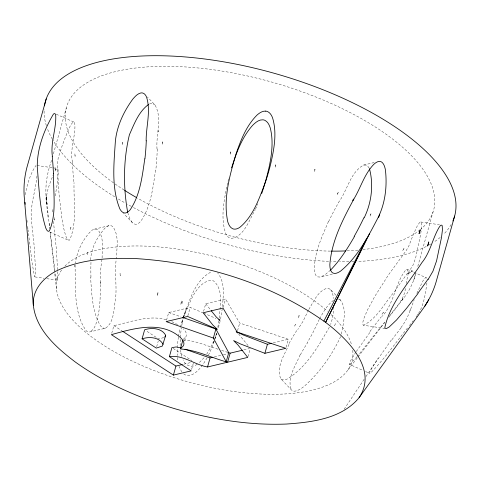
<?xml version="1.0" encoding="UTF-8"?>
<svg xmlns="http://www.w3.org/2000/svg" width="480" height="480" viewBox="0 0 480 480"><rect width="100%" height="100%" fill="white"/><g stroke="black" fill="none" stroke-linecap="round" stroke-linejoin="round"><path stroke-width="0.36" stroke-dasharray="2.4 1.8" d="M157.02 149.028C155.808 134.496 162.636 118.326 154.992 104.988L147.432 97.038M75.06 264.936C75.624 285.936 73.296 313.146 86.352 330.918A5.214 2.91 59 0 0 87.426 331.638L89.628 331.98L105.384 328.23C114.372 322.536 113.586 309.048 115.428 299.766C117.222 286.296 114.192 272.712 116.268 259.284M180.18 339.312L180.156 345.48M52.596 211.992L52.77 209.016M90.69 259.932C91.002 248.034 97.374 236.91 104.958 228.12C106.626 226.59 109.02 224.958 111.39 225.84A5.532 3.954 74.8 0 1 112.962 226.872C119.43 235.836 116.652 248.4 116.346 258.618M333.792 306.876L332.784 317.088L330.672 324.438M102.102 257.97C102.066 249.006 104.328 237.672 98.088 230.118A5.514 3.936 74.7 0 0 96.78 229.326C94.89 228.576 92.844 229.584 91.362 230.736C82.734 239.214 77.334 251.046 75.282 262.908M180.252 337.368L181.362 327.78M426.93 282.966C425.418 293.358 424.152 304.29 418.524 313.41M222.51 306.636C223.152 295.824 225.258 282.786 218.13 273.576M101.988 259.458C98.784 277.158 101.844 295.236 98.622 312.924C96.876 319.284 96.492 328.56 89.832 331.932M25.218 194.688C27.186 184.62 30.102 173.976 35.976 165.522M36.966 175.968C35.946 188.58 31.68 200.724 31.134 213.372C31.518 227.214 34.164 240.906 34.794 254.748C34.41 260.886 37.14 271.776 34.746 276.702A5.244 0.636 81.7 0 1 34.374 275.748L32.166 263.268L28.044 229.872M219.36 318.036C219.852 306.342 223.974 289.404 213.444 280.878A5.532 4.968 17.7 0 0 211.296 280.242C195.564 282.42 189.534 304.206 183.696 316.698M222.288 308.484L220.578 319.212M155.562 170.166C152.982 187.428 151.038 206.094 141.018 220.92C139.848 222.324 138.444 223.722 136.614 224.178A5.244 4.386 -70 0 1 134.97 224.214L132.618 222.924L123.492 213.348M178.368 337.074L177.264 346.656L177.18 355.476M218.976 320.748L217.716 327.858M406.41 283.614C405.96 279.876 410.34 272.004 406.686 269.292A5.532 1.566 -64.6 0 0 405.75 269.934C394.884 283.722 394.284 303.192 382.308 316.272M178.5 336.372L179.292 332.148M181.758 325.662L182.286 322.848M55.218 195.858L57.108 184.68L58.218 173.592A11.052 2.856 -83 0 0 58.23 172.152M74.94 265.056L74.628 266.478L74.946 266.712M405.396 288.51C404.244 299.622 395.628 307.488 389.424 316.026M220.098 321.324L218.106 329.034M228.54 178.872C224.832 196.548 219.78 215.868 225.732 233.58C226.542 235.308 227.7 237 229.452 237.87A5.244 5.208 23.3 0 0 231.306 238.392C244.41 236.64 249.378 219.168 255.282 209.706M341.454 334.104C343.35 322.782 347.958 307.314 338.676 298.11M216.462 333.432L214.446 340.398M51.588 160.308C46.548 174.558 44.202 189.912 47.154 204.876C44.754 194.382 49.56 184.338 53.232 174.804M53.406 153.84L66.336 107.844M111.75 333.252L113.898 325.602C131.34 322.026 149.94 314.208 167.826 320.178M156.666 346.71L158.232 341.142M166.536 320.202L168.69 312.552L190.188 307.434L202.926 312.804M187.842 315.774L190.188 307.434M184.65 341.058L185.82 336.882A23.316 9.744 15.7 0 0 183.306 328.812M203.568 311.382L205.722 303.732L225.534 299.01L239.688 323.034L288.348 339.294L286.002 347.64M191.58 369.48L193.338 363.222M223.188 307.356L225.534 299.01M237.54 330.684L239.688 323.034M247.938 356.706L250.284 348.36M388.77 317.37L403.866 297.936C409.59 290.466 413.7 281.832 416.01 272.712M417.81 266.28L433.038 211.974M181.818 322.314L183.102 318.33M183.318 317.664L184.812 313.02M208.428 355.278L211.806 347.814L214.626 339.828M214.836 339.162L216.822 333.018M213.552 343.146L214.224 341.082M413.616 280.41L414.372 278.064M414.648 277.2L415.404 274.854M183.54 316.962L182.67 319.65L183.036 318.57M183.762 316.29C189.624 300.27 195.138 279.912 211.506 271.764M400.974 327.504C407.592 319.434 410.544 309.294 414.204 299.724M214.8 338.514L216.546 333.846M340.638 336.582C331.986 355.26 319.62 372.63 304.2 386.334C301.572 388.326 298.776 390.402 295.464 391.056A5.244 3 -26 0 1 293.796 391.116L291.684 390.168L280.8 378.732C275.604 367.092 285.09 354.048 289.368 343.488M213.708 341.07L210.834 347.19L206.766 354.03M255.57 209.04L257.862 203.724M416.82 293.34L423.03 280.782A9.45 2.688 -64.8 0 1 423.558 279.984L424.854 278.376A5.532 1.566 -64.8 0 1 425.79 277.74L426.588 278.04L426.99 279.546M328.44 221.532C321.744 237.204 313.812 253.674 314.454 271.11C314.7 272.862 315.144 274.722 316.416 276.03A5.244 4.302 -77.6 0 0 317.778 276.9L320.19 277.05L332.472 274.134M308.484 310.08L303.018 321.348L297.786 329.49M300.138 354.816C295.848 365.364 286.398 378.372 291.522 390.012M329.328 327.18C318.384 346.212 306.678 367.014 287.538 378.87C285.492 379.842 282.594 380.586 280.8 378.732M319.272 319.404L312.588 333.354L307.2 342.87M319.62 318.756C323.37 312.024 327.264 304.776 333.714 300.228M308.826 309.432C313.476 301.968 317.52 291.576 326.532 288.39A5.532 4.044 -41.6 0 1 328.434 288.384L330.426 289.446L336.156 295.458M207.114 357.78L203.4 363.906M55.002 171.018L56.61 168.738L57.642 168.726A5.532 1.41 -83.2 0 1 58.032 169.788L58.218 171.6A9.21 2.364 -83.1 0 1 58.242 172.134M338.262 202.776C347.466 190.848 349.788 172.662 363.666 165.042L374.106 162.558M407.658 273.642L410.724 272.484L412.152 270.228L410.712 272.316L407.658 273.642L412.98 265.224L415.68 257.784L420.654 234.354L421.512 227.814L421.494 223.236A5.532 1.548 -80.1 0 0 421.098 222.21L420.366 222.018L419.478 222.678L417.222 226.05L413.304 234.492L409.014 245.52L406.29 250.47L388.584 274.722L374.748 296.478L367.44 310.014L363.468 319.458L362.616 323.424L363.324 325.236L385.674 328.548M410.634 309.252L409.878 310.44L410.286 310.236M355.842 352.158L350.97 360.012L349.176 364.224L362.856 370.374M417.324 315.204L418.146 313.974M344.124 409.23L364.296 379.038M365.94 376.578L378.174 358.296M356.244 351.558L370.89 331.032M416.088 316.932L416.916 315.816M202.62 364.944C198.948 369.726 193.872 376.044 187.098 375.408A5.244 3.822 17 0 1 185.064 374.778L183.546 373.824M391.314 340.056L374.142 364.386L370.14 371.256L369.498 373.068L370.068 373.26A5.244 0.768 -49.4 0 0 370.908 372.654C384.828 358.554 396.084 342.036 408.57 326.706M395.724 290.226C385.308 301.566 377.616 318.258 363.504 325.284M409.422 325.602L413.232 320.664M384.72 322.098L357.486 356.214M348.042 369.786L357.648 357.42M358.11 356.832L384.648 322.674M357.084 356.688L350.472 363.756A5.244 0.78 -49.6 0 1 349.674 364.308L349.272 364.374M204.06 357.75L198.996 362.898M183.444 339.234L185.82 336.882M330.534 270.126L324.804 274.968L320.46 276.996M197.232 364.188C192.42 368.244 184.92 365.79 183.066 359.886M163.77 337.524L158.82 339.06L145.866 330.606M46.758 278.652L57.24 280.158L57.708 277.272L57.72 271.416M149.526 103.986L150.69 103.608A5.532 4.176 -45.5 0 1 152.604 103.572L154.992 104.988M94.374 229.188L108.984 225.708M183.762 364.206L191.592 362.34M214.314 356.928L222.768 354.912M223.476 354.744L227.706 353.742M243.81 349.902L249.564 348.534M273.198 342.906L288.348 339.294M363.666 165.042L366.168 165.114M105.384 328.23C103.14 328.764 101.256 326.88 100.098 325.194C91.92 310.704 91.788 293.154 90.558 276.99M157.86 131.46L158.898 131.508L157.962 130.518M183.36 339.954C195.45 340.548 206.61 345.924 218.082 349.212M37.098 165.504L52.188 167.724M52.902 167.832L57.216 168.468M420.762 221.988L439.446 224.736M34.932 276.912L43.866 278.232M57.174 280.188L56.436 278.592L55.488 273.906M338.514 298.974L340.692 300.228M221.628 350.376L228.018 352.464M168.69 312.552L180.666 316.728M72.498 162.246C69.756 149.898 75.102 137.886 74.946 125.574C74.754 124.524 75.048 121.926 73.386 122.022A5.532 1.698 -67.8 0 0 72.444 122.688L70.302 125.856L67.92 130.758L62.484 144.774L58.176 158.07L57.24 165.774L59.082 194.604L61.932 218.634L63.6 227.964L65.676 235.83L67.386 239.394L69.054 240.27A5.232 2.148 -84.2 0 0 69.78 239.784C77.358 222.126 73.464 201.3 74.04 182.622M203.598 313.086L215.868 318.39M171.834 321.66L177.564 324.6M56.22 114.222L73.962 122.058M407.094 269.286L413.37 272.058M413.922 272.298L426.336 277.788M49.932 232.08L68.232 240.168M365.574 371.574L369.648 373.374M100.284 283.242L100.662 283.458L100.248 281.952M173.172 348.42L191.862 360.612M113.898 325.602L122.046 330.918M217.344 272.88L217.734 273.198M238.596 333.972L248.058 345.522M330.618 289.632L332.436 292.728L333.654 298.494M132.174 222.48L129.99 219.072L127.938 213.24M205.722 303.732L210.768 310.14M181.758 371.964L178.998 366.336M369.18 168.144L367.62 166.002A5.526 4.08 78.5 0 0 366.168 165.114M181.764 356.412L180.516 350.184M177.588 359.838L177.354 357.468M54.942 270.456L50.232 232.464M46.314 198.312L46.14 195.894L47.154 204.876M53.406 221.43L56.19 247.284L57.708 270.816M27.648 226.428L27.966 229.188M49.206 223.428L49.758 228.312M46.302 198.15L49.71 228.498M50.124 232.194L56.61 289.932M26.934 220.146L27.174 222.24M352.728 350.334A152.982 63.93 15.7 0 1 188.142 381.888A152.982 63.93 15.7 0 1 62.124 269.334M64.824 266.19A152.982 63.93 15.7 0 1 185.658 250.374A152.982 63.93 15.7 0 1 327.372 311.178M330.972 314.478A152.982 63.93 15.7 0 1 351.756 345.396M391.914 339.738A227.406 45.822 -45.7 0 1 401.55 327.24M369.954 331.512A226.884 48.174 -45.3 0 1 381.42 316.65M113.502 182.838A190.626 79.656 15.7 0 1 106.782 74.034A190.626 79.656 15.7 0 1 344.346 109.632A190.626 79.656 15.7 0 1 421.104 228.936M419.994 229.86A190.626 79.656 15.7 0 1 362.85 249.618M357.888 250.128A190.626 79.656 15.7 0 1 346.956 250.866M330.396 251.106A190.626 79.656 15.7 0 1 137.61 198.204M124.116 190.038A190.626 79.656 15.7 0 1 114.096 183.264M451.134 224.532A212.478 88.788 15.7 0 1 443.52 234.396M440.226 237.402A212.478 88.788 15.7 0 1 433.914 242.064M430.788 243.996A212.478 88.788 15.7 0 1 428.826 245.112M426.306 246.438A212.478 88.788 15.7 0 1 356.922 261.48M353.952 261.588A212.478 88.788 15.7 0 1 351.708 261.648M348.888 261.702A212.478 88.788 15.7 0 1 339.57 261.702M335.922 261.63A212.478 88.788 15.7 0 1 331.5 261.492M328.626 261.372A212.478 88.788 15.7 0 1 131.85 206.688M131.19 206.328A212.478 88.788 15.7 0 1 127.272 204.174M124.062 202.356A212.478 88.788 15.7 0 1 117.78 198.666M114.714 196.8A212.478 88.788 15.7 0 1 52.692 139.764M52.35 139.17A212.478 88.788 15.7 0 1 47.478 128.928M46.374 125.73A212.478 88.788 15.7 0 1 44.16 109.134M407.484 273.138A226.884 70.764 -60.1 0 1 395.622 289.644M300.372 354.822A227.43 135.246 -20.3 0 1 307.458 342.894M289.062 343.482A226.878 136.29 -19.6 0 1 297.456 329.454M179.244 332.13A227.406 160.638 23.4 0 1 180.228 327.894M180.408 327.192A227.406 160.638 23.4 0 1 182.646 319.638M182.22 322.824A226.89 160.062 24.1 0 1 183.21 318.588M183.39 317.886A226.89 160.062 24.1 0 1 186.36 308.226M90.978 277.296A226.89 110.142 62.4 0 1 91.032 260.964M48.042 217.086A226.89 6.72 82.7 0 1 45.93 197.784M328.608 221.628A226.8 197.688 -77.1 0 1 338.418 202.89M72.144 162.486A226.878 112.284 -84.2 0 1 73.668 182.808M157.236 149.016A226.878 201.168 -70.4 0 1 155.784 170.172M87.318 252.258L87.312 254.43L87.318 252.258M122.73 142.32L122.274 145.008L122.73 142.32M120.072 273.624L120.216 275.862L120.072 273.624M314.706 169.236L314.418 171.822L315.126 169.422L314.706 169.236M162.51 141.858L162.174 144.516L162.516 144.54L162.51 141.858M70.92 227.304L70.554 229.908L70.92 227.304M181.398 300.978L180.72 304.74L181.728 301.092L181.398 300.978M275.616 164.826L275.124 167.508L274.776 167.388L275.616 164.826M182.676 301.29L182.244 303.24L181.896 303.12L182.676 301.29M230.79 151.908L230.148 154.524L229.782 154.44L230.79 151.908M158.022 292.338L157.032 295.992L158.346 292.464L158.022 292.338M298.944 315.618L298.242 317.946L299.346 315.636L298.944 315.618M370.974 213.858L369.936 216.378L370.974 213.858M335.562 323.796L334.458 325.65L335.562 323.796M338.22 192.492L337.104 194.928L336.804 194.766L338.22 192.492M295.782 324.258L294.51 326.088L295.782 324.258M403.992 248.574L402.582 250.758L403.992 248.574M383.436 312.396L381.912 314.388L383.436 312.396M402.978 298.728L401.568 300.69L402.978 298.728M55.452 169.938L55.314 167.388L55.452 169.938M75.108 156.24L74.856 153.72L75.108 156.24M54.558 220.05L54.3 217.542L54.558 220.05"/><path stroke-width="0.72" d="M146.148 140.832C146.04 126.336 151.008 111.45 146.616 97.224C145.878 95.394 144.606 93.408 142.524 92.976A5.532 4.176 -45.4 0 0 140.616 93.006C137.346 93.876 134.988 96.576 132.87 99.036C123.828 111.378 116.928 125.826 115.374 141.192C113.952 163.608 111.18 187.686 119.886 208.998C120.894 210.732 122.298 212.604 124.41 212.97A5.214 4.368 -70.7 0 0 125.718 212.94C127.626 212.538 129.09 211.092 130.29 209.64C140.25 194.766 142.23 176.13 144.792 158.838M268.422 170.28C271.518 156.51 273.804 141.918 270.276 128.016C269.334 125.094 267.912 121.902 265.038 120.414A5.532 5.088 18 0 0 262.884 119.814C258.762 119.574 255.342 122.634 252.618 125.346C241.926 137.34 236.358 152.826 231.576 167.898M142.086 338.844L144.63 329.802C151.68 327.372 161.814 328.068 165.666 335.292L162.384 346.05L156.276 348.102L142.086 338.844C149.142 336.414 159.276 337.11 163.122 344.328M169.386 356.652C182.664 354.468 194.838 364.866 207.54 366.978L226.572 362.442L213.354 338.046L166.146 321.594L187.65 316.47L217.434 329.37L212.814 325.002L203.178 312.774L222.99 308.052L237.15 332.07L285.81 348.336L264.882 353.322L240.546 343.974L233.604 340.584L237.93 344.91L247.746 357.402L227.604 362.202C211.992 358.092 197.112 350.166 180.822 348.996L180.432 348.744L183.282 345.924A23.316 9.744 15.7 0 0 179.346 336.588C159.9 320.472 132.894 328.746 111.36 334.644L173.394 375.114L191.184 370.872L169.386 356.652L171.924 347.61L176.19 346.938L180.978 347.946M180.432 348.744L182.778 340.398M173.394 375.114L175.932 366.072L182.34 364.548M213.354 338.046L215.898 329.01L182.778 317.466M207.54 366.978L210.084 357.936L212.904 357.264M226.188 361.734L228.732 352.698L215.898 329.01M227.604 362.202L230.142 353.16L242.37 350.244M264.882 353.322L267.42 344.28L271.752 343.248M454.638 216.054L435.93 282.522C433.026 292.098 428.538 301.2 422.622 309.264L359.07 397.722C341.688 418.716 312.024 422.244 286.518 424.038C248.946 425.544 211.398 419.28 175.38 408.876C140.04 398.322 105.51 383.652 75.408 362.088C56.796 347.94 36.288 330.24 33.372 305.574L24.348 198.108C23.34 186.948 24.468 175.608 27.63 164.862L46.224 98.898M379.71 214.17L378.72 217.224L378.402 216.99C385.416 202.446 387.258 185.634 385.386 169.716C384.858 167.22 384.198 164.532 382.356 162.642A5.532 4.08 78.4 0 0 380.778 161.634C378.228 160.782 375.732 162.606 373.938 164.22C364.38 173.958 360.804 187.608 353.856 199.062C342.822 219.504 331.512 241.176 329.844 264.738C329.934 267.294 330.084 270.168 331.842 272.202A5.25 4.314 -77.1 0 0 333.024 273.072C335.556 274.14 338.274 272.586 340.368 271.26C357.738 257.148 368.202 236.502 378.402 216.99M261.714 193.44L262.41 191.466M164.922 337.008L165.666 335.292M364.152 217.878C371.526 202.956 373.782 184.788 369.456 168.726M369.57 233.664L325.608 322.386C346.938 338.616 378.396 369.024 359.07 397.722M323.862 321.114L366.504 238.896L325.608 322.386C270.546 283.116 203.1 262.86 136.002 258.594C110.388 257.676 83.778 258.918 59.964 269.304C45.54 275.334 31.824 288.768 33.372 305.574M354.372 236.67C347.49 248.508 340.098 260.244 330.534 270.126M424.836 306.162L426.732 303.048M426.81 302.898L428.718 299.766M428.172 279.426L432.942 271.206L436.578 260.862L441.51 237.426L442.422 229.98L442.218 225.858A5.532 1.536 -80.2 0 0 441.93 225.276C440.532 224.406 439.566 227.004 438.858 227.772C432.39 239.028 430.266 252.468 421.854 262.674C408.564 283.176 390.222 303.12 384.834 327.492A5.208 2.01 -63.6 0 0 385.11 328.194L386.61 328.458L389.292 326.898L396.576 319.944L406.47 308.394L417.996 293.508M353.856 199.062L352.686 200.244L353.064 200.466M148.608 104.442C138.702 111.6 134.208 123.966 129.414 134.724C123.3 159.912 123.108 186.876 127.68 212.346M265.686 111.114C262.368 110.88 259.434 112.974 257.058 115.044C246.402 125.646 240.786 140.088 235.998 154.062C229.65 175.77 222.978 199.11 227.754 221.784C228.582 224.346 229.788 227.136 232.26 228.522A5.244 5.214 23.5 0 0 234.09 229.116C236.154 229.356 238.146 228.456 239.826 227.346C253.632 215.898 259.476 197.73 265.638 181.506A227.382 225.57 66.4 0 0 270.654 164.046C274.122 149.022 277.17 132.798 272.526 117.714C271.584 115.35 270.198 112.908 267.84 111.72A5.532 5.088 18 0 0 265.686 111.108M228.732 352.698L230.142 353.16M184.962 349.206L210.084 357.936M267.42 344.28L243.09 334.932L236.148 331.542L237.636 333.006M218.802 319.776L219.972 320.334L216.336 317.076L211.224 310.722M122.67 331.326L175.932 366.072M25.02 202.278L25.176 204.276M52.374 156.198C50.412 142.626 56.19 129.57 55.758 116.076C55.626 115.254 55.56 113.364 54.282 113.58A5.532 1.692 -67.6 0 0 53.34 114.234C44.076 129.954 37.164 148.368 37.26 166.77C38.97 187.29 39.588 208.338 45.81 228.108C46.434 229.266 47.004 231.312 48.642 231.306A5.244 2.16 -84.4 0 0 49.446 230.802C56.976 213.108 53.04 192.288 53.616 173.598M44.502 105.858A212.478 88.788 15.7 0 1 274.428 73.344A212.478 88.788 15.7 0 1 452.898 220.98M345.552 250.926A190.626 79.656 15.7 0 1 331.134 251.118M136.398 197.508A190.626 79.656 15.7 0 1 124.716 190.422M428.07 279.108A227.412 73.02 -60.3 0 1 417.93 293.148M268.374 170.268A226.884 224.838 69.3 0 1 262.596 190.794M363.894 217.728A226.884 175.032 -72.4 0 1 354.138 236.484M146.286 140.826A227.4 200.556 -70.8 0 1 144.93 158.844M52.242 156.288A227.442 111 -84.3 0 1 53.478 173.67M428.772 242.052L427.698 245.91L428.772 242.052M420.24 229.878L419.07 233.574L420.24 229.878"/></g></svg>
